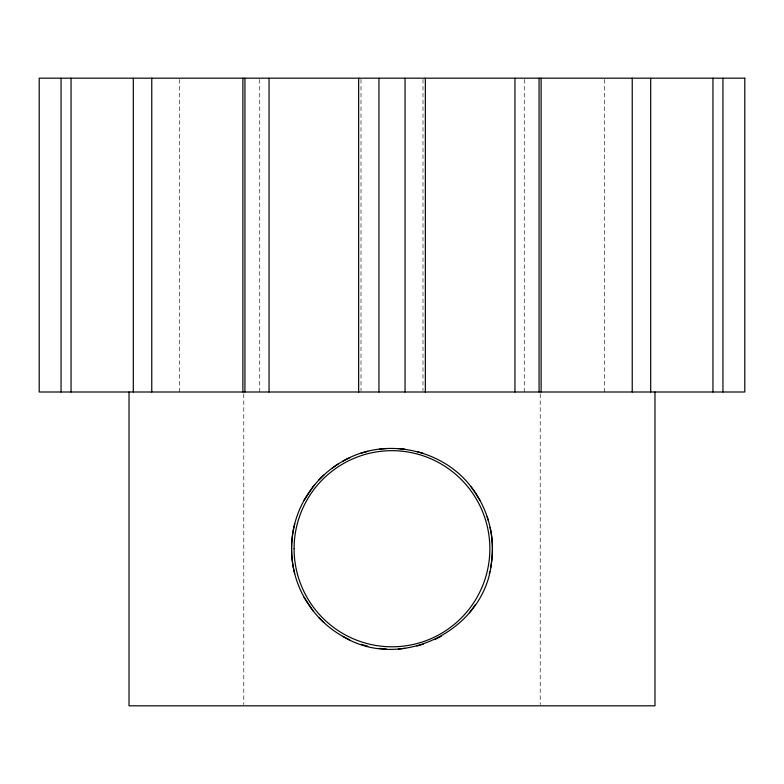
<?xml version="1.0" encoding="UTF-8"?>
<svg xmlns="http://www.w3.org/2000/svg" width="784" height="784" viewBox="0 0 784 784"><rect width="100%" height="100%" fill="white"/><g stroke="black" fill="none" stroke-linecap="round" stroke-linejoin="round"><path stroke-width="0.59" stroke-dasharray="3.92 2.94" d="M604.582 79.409L604.582 392M540.215 393.833L540.215 704.591M524.261 79.409L524.261 392M422.988 79.409L422.988 390.775M361.012 79.409L361.012 390.775M259.739 79.409L259.739 392M243.785 393.833L243.785 704.591M179.418 79.409L179.418 392"/><path stroke-width="1.18" d="M342.726 636.255C401.114 672.378 485.776 629.758 491.627 561.373A74.049 54.37 -90 0 0 491.627 536.197C489.304 518.185 482.111 500.79 470.782 486.58M349.684 457.729C318.784 471.801 296.411 502.495 292.373 536.197A73.069 52.92 -90 0 0 292.373 561.373C296.401 595.066 318.784 625.769 349.684 639.832M489.275 573.761L489.726 571.742M303.996 500.408L312.983 486.893M475.565 604.395L471.017 610.677M313.218 486.58L314.629 484.777M469.371 612.794L470.782 610.991M318.794 480.043L323.802 475.094M332.21 468.136L338.188 463.991M342.726 461.315C386.375 435.385 447.968 449.987 475.29 492.773M434.757 639.646L441.284 636.245M416.97 646.045L423.37 644.164M360.973 453.279L367.823 451.339M398.301 649.005L404.956 648.348M379.417 449.154L386.345 448.536M379.417 648.417L386.345 649.025M398.301 448.566L404.956 449.212M360.973 644.291L367.823 646.232M416.97 451.515L423.37 453.397M318.794 617.527L323.802 622.467M313.218 610.991L303.996 597.163M475.565 493.165L480.004 500.408M487.119 516.685L488.52 521.203M490.078 527.436L490.647 529.964A92.385 84.78 -90 0 1 490.647 567.596M294.088 548.78L294.137 551.858A98.059 97.873 81.2 0 0 442.744 632.59A98.059 97.873 81.2 0 0 440 463.315A98.059 97.873 81.2 0 0 294.098 548.673M722.936 78.184L722.936 392M712.95 78.184L712.95 392M654.973 392L654.973 705.816L129.027 705.816L129.027 392M650.7 78.184L650.7 392M632.237 78.184L632.237 392M541.127 78.184L541.127 392M539.069 78.184L539.069 392M514.951 78.184L514.951 392M425.34 78.184L425.34 392M405.054 78.184L405.054 392M378.946 78.184L378.946 392M358.66 78.184L358.66 392M269.049 78.184L269.049 392M244.931 78.184L244.931 392M242.873 78.184L242.873 392M151.763 78.184L151.763 392M133.3 78.184L133.3 392M71.05 78.184L71.05 392M61.064 78.184L61.064 392M294.725 573.761A92.581 84.966 90 0 1 294.725 523.81M744.8 78.184L39.2 78.184L39.2 392L744.8 392L744.8 78.184"/></g></svg>
